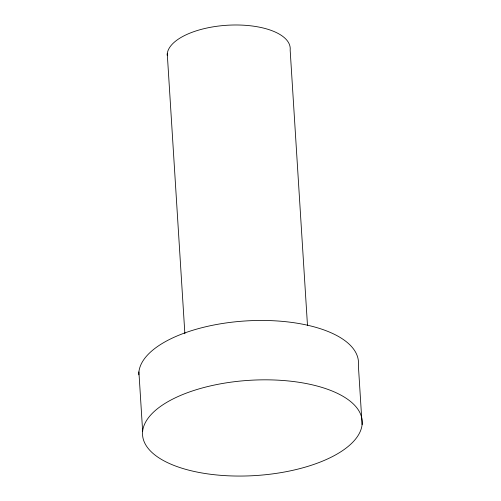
<?xml version="1.0" encoding="UTF-8"?>
<svg xmlns="http://www.w3.org/2000/svg" width="501" height="501" viewBox="0 0 501 501"><rect width="100%" height="100%" fill="white"/><g stroke="black" fill="none" stroke-linecap="round" stroke-linejoin="round"><path stroke-width="0.75" d="M362.098 424.623A110.032 47.714 -3.6 0 0 202.047 388.031A110.032 47.714 -3.6 0 0 192.96 471.178A110.032 47.714 -3.6 0 0 362.098 424.623L358.359 365.254A110.032 47.714 -3.6 0 0 250.513 320.69A110.032 47.714 -3.6 0 0 138.79 374.829M307.482 325.381L290.16 50.075A61.617 26.722 -3.6 0 0 229.871 25.113A61.617 26.722 -3.6 0 0 167.196 55.342M167.265 53.789L184.875 333.779M138.902 371.892L142.641 431.261"/></g></svg>
